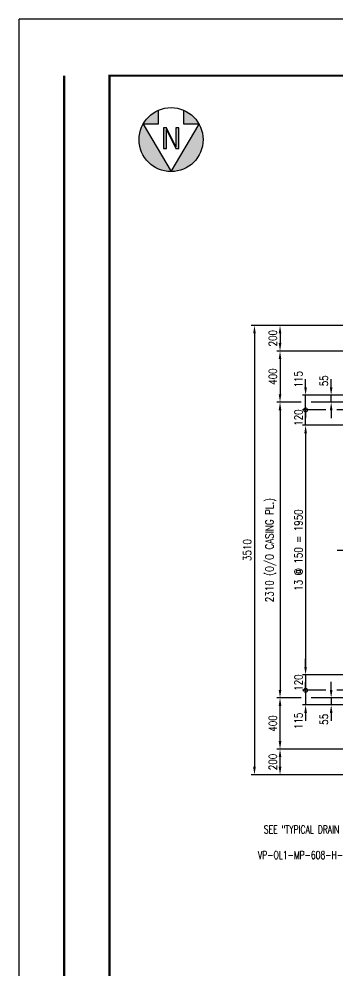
# Model space of a CAD drawing. Header units: millimetres. Extents: x 0 to 134087, y -49114 to 20834.
# Drawn here: x 61102 to 63597, y -22344 to -14908 of the extents above; entities that cross this region are included whole.
import ezdxf

# ---------------------------------------------------------------- set-up
doc = ezdxf.new("R2010")
doc.units = ezdxf.units.MM
doc.header["$LTSCALE"] = 35
doc.linetypes.add('JNK-CENTER', pattern=[34, 30, -1.5, 1, -1.5])
for name, color, linetype in [('CEN-R', 1, 'JNK-CENTER'), ('CON-Y', 2, 'Continuous'), ('Dim-W', 7, 'Continuous'), ('TXT-Y', 2, 'Continuous')]:
    doc.layers.add(name, color=color, linetype=linetype)
doc.styles.add('SIMPLEX', font='simplex.shx', dxfattribs={"width": 0.8})
doc.dimstyles.new('DIM25', dxfattribs={"dimscale": 25, "dimtxt": 2.5, "dimasz": 2.5, "dimexe": 1, "dimexo": 1, "dimgap": 1, "dimtad": 1, "dimdec": 1, "dimdsep": 46, "dimtxsty": 'SIMPLEX', "dimcen": 0, "dimclrt": 2, "dimazin": 2, "dimtfac": 1, "dimtdec": 1, "dimtix": 1, "dimtmove": 2, "dimatfit": 0, "dimfxl": 0.18, "dimtolj": 1, "dimtzin": 0, "dimarcsym": 0})

# ---------------------------------------------------------------- blocks, each defined once
blk = doc.blocks.new('TITLE')
at = {"color": 7}
for p in [(841, 594.85), (0, 0)]:
    blk.add_line(p, (0, 594.85), dxfattribs=at)
at = {"color": 7, "const_width": 0.707}
for points in [[(14.15, 577.17), (14.15, 17.68)], [(823.32, 577.17), (27.94, 577.17)], [(28.29, 17.68), (28.29, 577.52)]]:
    blk.add_lwpolyline(points, dxfattribs=at)
blk = doc.blocks.new('northmark')
at = {"layer": 'CON-Y'}
h = blk.add_hatch(color=256, dxfattribs=at)
edge = h.paths.add_edge_path()
edge.add_line((-8.77, -4.8), (0, 10))
edge.add_arc((0, 0), 10, 90, 208.6854)
h = blk.add_hatch(color=256, dxfattribs=at)
edge = h.paths.add_edge_path()
edge.add_line((0, 10), (8.77, -4.8))
edge.add_arc((0, 0), 10, 331.3146, 450)
h = blk.add_hatch(color=256, dxfattribs=at)
edge = h.paths.add_edge_path()
edge.add_arc((0, 0), 10, 208.6854, 246.4218)
edge.add_line((-4, -9.16), (-4, -4.8))
edge.add_line((-4, -4.8), (-8.77, -4.8))
edge = h.paths.add_edge_path()
edge.add_line((1.43, -3.67), (-1.44, 2.27))
edge.add_line((-1.44, 2.27), (-1.44, 2.73))
edge.add_line((-1.44, 2.73), (1.44, -3.18))
edge.add_line((1.44, -3.18), (1.44, -3.67))
blk.add_hatch(color=256, dxfattribs=at).paths.add_polyline_path([(1.43, -3.67), (2.4, -3.67), (2.4, 2.73), (1.44, 2.73), (1.44, -3.18), (-1.44, 2.73), (-2.4, 2.73), (-2.4, -3.67), (-1.44, -3.67), (-1.44, 2.27)])
h = blk.add_hatch(color=256, dxfattribs=at)
edge = h.paths.add_edge_path()
edge.add_line((8.77, -4.8), (4, -4.8))
edge.add_line((4, -4.8), (4, -9.16))
edge.add_arc((0, 0), 10, 293.5782, 331.3146)
edge = h.paths.add_edge_path()
edge.add_line((1.43, -3.67), (2.4, -3.67))
edge.add_line((2.4, -3.67), (2.4, 2.73))
edge.add_line((2.4, 2.73), (1.44, 2.73))
edge.add_line((1.44, 2.73), (1.44, -3.67))
blk.add_lwpolyline([(4, -9.16), (4, -4.8), (8.77, -4.8), (0, 10), (-8.77, -4.8), (-4, -4.8), (-4, -9.16)], dxfattribs=at)
blk.add_lwpolyline([(-1.44, 2.73), (-2.4, 2.73), (-2.4, -3.67), (-1.44, -3.67), (-1.44, 2.27), (1.43, -3.67), (2.4, -3.67), (2.4, 2.73), (1.44, 2.73), (1.44, -3.18)], close=True, dxfattribs=at)
blk.add_circle((0, 0), 10, dxfattribs=at)
blk = doc.blocks.new('*D1376')
at = {"layer": 'DEFPOINTS', "color": 0, "transparency": 16777216}
for p in [(63543.6, -17846), (64312.8, -17901), (65181.3, -17846)]:
    blk.add_point(p, dxfattribs=at)
at = {"layer": 'Dim-W', "color": 0, "lineweight": -2, "transparency": 16777216}
for p, q in [((63543.6, -17783.5), (63543.6, -17721)), ((65156.3, -17846), (63518.6, -17846)), ((64287.8, -17901), (63518.6, -17901)), ((63543.6, -17901), (63543.6, -17846)), ((63543.6, -17963.5), (63543.6, -18026))]:
    blk.add_line(p, q, dxfattribs=at)
at = {"layer": 'Dim-W', "color": 0, "transparency": 16777216}
for points in [[(63533.2, -17783.5), (63554, -17783.5), (63543.6, -17846)], [(63533.2, -17963.5), (63554, -17963.5), (63543.6, -17901)]]:
    blk.add_solid(points, dxfattribs=at)
at = {"layer": 'Dim-W', "color": 2, "transparency": 16777216, "insert": (63487.3, -17733.8), "char_height": 62.5, "attachment_point": 5, "rotation": 90, "style": 'SIMPLEX'}
blk.add_mtext('\\A1;55', dxfattribs=at)
blk = doc.blocks.new('*D1377')
at = {"layer": 'DEFPOINTS', "color": 0, "transparency": 16777216}
for p in [(64312.8, -20211), (63543.6, -20266), (65181.3, -20266)]:
    blk.add_point(p, dxfattribs=at)
at = {"layer": 'Dim-W', "color": 0, "lineweight": -2, "transparency": 16777216}
for p, q in [((63543.6, -20148.5), (63543.6, -20086)), ((64287.8, -20211), (63518.6, -20211)), ((63543.6, -20211), (63543.6, -20266)), ((65156.3, -20266), (63518.6, -20266)), ((63543.6, -20328.5), (63543.6, -20391))]:
    blk.add_line(p, q, dxfattribs=at)
at = {"layer": 'Dim-W', "color": 0, "transparency": 16777216}
for points in [[(63533.2, -20148.5), (63554, -20148.5), (63543.6, -20211)], [(63533.2, -20328.5), (63554, -20328.5), (63543.6, -20266)]]:
    blk.add_solid(points, dxfattribs=at)
at = {"layer": 'Dim-W', "color": 2, "transparency": 16777216, "insert": (63487.3, -20378.2), "char_height": 62.5, "attachment_point": 5, "rotation": 90, "style": 'SIMPLEX'}
blk.add_mtext('\\A1;55', dxfattribs=at)
blk = doc.blocks.new('*D1378')
at = {"layer": 'DEFPOINTS', "color": 0, "transparency": 16777216}
for p in [(64855.5, -17301), (62943.6, -20811), (64855.5, -20811)]:
    blk.add_point(p, dxfattribs=at)
at = {"layer": 'Dim-W', "color": 0, "lineweight": -2, "transparency": 16777216}
for p, q in [((64830.5, -17301), (62918.6, -17301)), ((62943.6, -17363.5), (62943.6, -20748.5)), ((64830.5, -20811), (62918.6, -20811))]:
    blk.add_line(p, q, dxfattribs=at)
at = {"layer": 'Dim-W', "color": 0, "transparency": 16777216}
for points in [[(62933.2, -17363.5), (62954, -17363.5), (62943.6, -17301)], [(62933.2, -20748.5), (62954, -20748.5), (62943.6, -20811)]]:
    blk.add_solid(points, dxfattribs=at)
at = {"layer": 'Dim-W', "color": 2, "transparency": 16777216, "insert": (62887.3, -19056), "char_height": 62.5, "attachment_point": 5, "rotation": 90, "style": 'SIMPLEX'}
blk.add_mtext('\\A1;3510', dxfattribs=at)
blk = doc.blocks.new('*D1379')
at = {"layer": 'DEFPOINTS', "color": 0, "transparency": 16777216}
for p in [(63143.6, -20611), (64312.8, -20611), (64855.5, -20811)]:
    blk.add_point(p, dxfattribs=at)
at = {"layer": 'Dim-W', "color": 0, "lineweight": -2, "transparency": 16777216}
for p, q in [((64287.8, -20611), (63118.6, -20611)), ((63143.6, -20748.5), (63143.6, -20673.5)), ((64830.5, -20811), (63118.6, -20811))]:
    blk.add_line(p, q, dxfattribs=at)
at = {"layer": 'Dim-W', "color": 0, "transparency": 16777216}
for points in [[(63133.2, -20673.5), (63154, -20673.5), (63143.6, -20611)], [(63133.2, -20748.5), (63154, -20748.5), (63143.6, -20811)]]:
    blk.add_solid(points, dxfattribs=at)
at = {"layer": 'Dim-W', "color": 2, "transparency": 16777216, "insert": (63087.3, -20711), "char_height": 62.5, "attachment_point": 5, "rotation": 90, "style": 'SIMPLEX'}
blk.add_mtext('\\A1;200', dxfattribs=at)
blk = doc.blocks.new('*D1380')
at = {"layer": 'DEFPOINTS', "color": 0, "transparency": 16777216}
for p in [(63143.6, -17901), (63143.6, -20211), (63143.6, -20211)]:
    blk.add_point(p, dxfattribs=at)
at = {"layer": 'Dim-W', "color": 0, "lineweight": -2, "transparency": 16777216}
blk.add_line((63143.6, -17963.5), (63143.6, -20148.5), dxfattribs=at)
at = {"layer": 'Dim-W', "color": 0, "transparency": 16777216}
for points in [[(63133.2, -17963.5), (63154, -17963.5), (63143.6, -17901)], [(63133.2, -20148.5), (63154, -20148.5), (63143.6, -20211)]]:
    blk.add_solid(points, dxfattribs=at)
at = {"layer": 'Dim-W', "color": 2, "transparency": 16777216, "insert": (63071, -19056), "char_height": 62.5, "attachment_point": 5, "rotation": 90, "style": 'SIMPLEX'}
blk.add_mtext('\\A1;2310 (O/O CASING PL.)', dxfattribs=at)
blk = doc.blocks.new('*D1381')
at = {"layer": 'DEFPOINTS', "color": 0, "transparency": 16777216}
for p in [(65181.3, -18081), (63343.6, -20031), (65181.3, -20031)]:
    blk.add_point(p, dxfattribs=at)
at = {"layer": 'Dim-W', "color": 0, "lineweight": -2, "transparency": 16777216}
for p, q in [((65156.3, -18081), (63318.6, -18081)), ((63343.6, -18143.5), (63343.6, -19968.5)), ((65156.3, -20031), (63318.6, -20031))]:
    blk.add_line(p, q, dxfattribs=at)
at = {"layer": 'Dim-W', "color": 0, "transparency": 16777216}
for points in [[(63333.2, -18143.5), (63354, -18143.5), (63343.6, -18081)], [(63333.2, -19968.5), (63354, -19968.5), (63343.6, -20031)]]:
    blk.add_solid(points, dxfattribs=at)
at = {"layer": 'Dim-W', "color": 2, "transparency": 16777216, "insert": (63287.3, -19056), "char_height": 62.5, "attachment_point": 5, "rotation": 90, "style": 'SIMPLEX'}
blk.add_mtext('\\A1;13 @ 150 = 1950', dxfattribs=at)
blk = doc.blocks.new('*D1382')
at = {"layer": 'DEFPOINTS', "color": 0, "transparency": 16777216}
for p in [(63343.6, -20151), (63343.6, -20266), (63543.6, -20266)]:
    blk.add_point(p, dxfattribs=at)
at = {"layer": 'Dim-W', "color": 0, "lineweight": -2, "transparency": 16777216}
for p, q in [((63343.6, -20151), (63343.6, -20088.5)), ((63343.6, -20151), (63343.6, -20266)), ((63518.6, -20266), (63318.6, -20266)), ((63343.6, -20328.5), (63343.6, -20391))]:
    blk.add_line(p, q, dxfattribs=at)
at = {"layer": 'Dim-W', "color": 0, "transparency": 16777216}
blk.add_solid([(63333.2, -20328.5), (63354, -20328.5), (63343.6, -20266)], dxfattribs=at)
at = {"layer": 'Dim-W', "color": 2, "transparency": 16777216, "insert": (63287.3, -20390.2), "char_height": 62.5, "attachment_point": 5, "rotation": 90, "style": 'SIMPLEX'}
blk.add_mtext('\\A1;115', dxfattribs=at)
blk = doc.blocks.new('_None')
blk = doc.blocks.new('*D1383')
at = {"layer": 'DEFPOINTS', "color": 0, "transparency": 16777216}
for p in [(64855.5, -17301), (63143.6, -17501), (64312.8, -17501)]:
    blk.add_point(p, dxfattribs=at)
at = {"layer": 'Dim-W', "color": 0, "lineweight": -2, "transparency": 16777216}
for p, q in [((64830.5, -17301), (63118.6, -17301)), ((63143.6, -17363.5), (63143.6, -17438.5)), ((64287.8, -17501), (63118.6, -17501))]:
    blk.add_line(p, q, dxfattribs=at)
at = {"layer": 'Dim-W', "color": 0, "transparency": 16777216}
for points in [[(63133.2, -17363.5), (63154, -17363.5), (63143.6, -17301)], [(63133.2, -17438.5), (63154, -17438.5), (63143.6, -17501)]]:
    blk.add_solid(points, dxfattribs=at)
at = {"layer": 'Dim-W', "color": 2, "transparency": 16777216, "insert": (63087.3, -17401), "char_height": 62.5, "attachment_point": 5, "rotation": 90, "style": 'SIMPLEX'}
blk.add_mtext('\\A1;200', dxfattribs=at)
blk = doc.blocks.new('*D1440')
at = {"layer": 'DEFPOINTS', "color": 0, "transparency": 16777216}
for p in [(63143.6, -17501), (63143.6, -17901), (63543.6, -17901)]:
    blk.add_point(p, dxfattribs=at)
at = {"layer": 'Dim-W', "color": 0, "lineweight": -2, "transparency": 16777216}
for p, q in [((63143.6, -17563.5), (63143.6, -17838.5)), ((63309.9, -17901), (63118.6, -17901)), ((63518.6, -17901), (63386, -17901))]:
    blk.add_line(p, q, dxfattribs=at)
at = {"layer": 'Dim-W', "color": 0, "transparency": 16777216}
for points in [[(63133.2, -17563.5), (63154, -17563.5), (63143.6, -17501)], [(63133.2, -17838.5), (63154, -17838.5), (63143.6, -17901)]]:
    blk.add_solid(points, dxfattribs=at)
at = {"layer": 'Dim-W', "color": 2, "transparency": 16777216, "insert": (63087.3, -17701), "char_height": 62.5, "attachment_point": 5, "rotation": 90, "style": 'SIMPLEX'}
blk.add_mtext('\\A1;400', dxfattribs=at)
blk = doc.blocks.new('_DotSmall')
at = {"color": 0, "linetype": 'ByBlock', "const_width": 0.5}
blk.add_lwpolyline([(-0.0625, 0, 1), (0.0625, 0, 1)], format="xyb", close=True, dxfattribs=at)
blk = doc.blocks.new('*D1441')
at = {"layer": 'DEFPOINTS', "color": 0, "transparency": 16777216}
for p in [(63343.6, -17961), (65181.3, -17961), (63343.6, -18081)]:
    blk.add_point(p, dxfattribs=at)
at = {"layer": 'Dim-W', "color": 0, "lineweight": -2, "transparency": 16777216}
for p, q in [((63343.6, -17961), (63343.6, -17898.5)), ((63500.7, -17961), (63318.6, -17961)), ((63343.6, -18081), (63343.6, -17961)), ((65156.3, -17961), (63589.2, -17961)), ((63343.6, -18143.5), (63343.6, -18206))]:
    blk.add_line(p, q, dxfattribs=at)
at = {"layer": 'Dim-W', "color": 0, "transparency": 16777216}
blk.add_solid([(63333.2, -18143.5), (63354, -18143.5), (63343.6, -18081)], dxfattribs=at)
at = {"layer": 'Dim-W', "color": 0, "lineweight": -2, "transparency": 16777216, "xscale": 62.5, "yscale": 62.5, "zscale": 62.5, "rotation": 270}
blk.add_blockref('_DotSmall', (63343.6, -17961), dxfattribs=at)
at = {"layer": 'Dim-W', "color": 2, "transparency": 16777216, "insert": (63287.3, -18021), "char_height": 62.5, "attachment_point": 5, "rotation": 90, "style": 'SIMPLEX'}
blk.add_mtext('\\A1;120', dxfattribs=at)
blk = doc.blocks.new('*D1384')
at = {"layer": 'DEFPOINTS', "color": 0, "transparency": 16777216}
for p in [(63343.6, -17846), (63543.6, -17846), (63343.6, -17961)]:
    blk.add_point(p, dxfattribs=at)
at = {"layer": 'Dim-W', "color": 0, "lineweight": -2, "transparency": 16777216}
for p, q in [((63343.6, -17783.5), (63343.6, -17721)), ((63518.6, -17846), (63318.6, -17846)), ((63343.6, -17961), (63343.6, -17846)), ((63343.6, -17961), (63343.6, -18023.5))]:
    blk.add_line(p, q, dxfattribs=at)
at = {"layer": 'Dim-W', "color": 0, "transparency": 16777216}
blk.add_solid([(63333.2, -17783.5), (63354, -17783.5), (63343.6, -17846)], dxfattribs=at)
at = {"layer": 'Dim-W', "color": 2, "transparency": 16777216, "insert": (63287.3, -17721.8), "char_height": 62.5, "attachment_point": 5, "rotation": 90, "style": 'SIMPLEX'}
blk.add_mtext('\\A1;115', dxfattribs=at)
blk = doc.blocks.new('*D1444')
at = {"layer": 'DEFPOINTS', "color": 0, "transparency": 16777216}
for p in [(63143.6, -20211), (63543.6, -20211), (63143.6, -20611)]:
    blk.add_point(p, dxfattribs=at)
at = {"layer": 'Dim-W', "color": 0, "lineweight": -2, "transparency": 16777216}
for p, q in [((63309.9, -20211), (63118.6, -20211)), ((63518.6, -20211), (63386, -20211)), ((63143.6, -20548.5), (63143.6, -20273.5))]:
    blk.add_line(p, q, dxfattribs=at)
at = {"layer": 'Dim-W', "color": 0, "transparency": 16777216}
for points in [[(63133.2, -20273.5), (63154, -20273.5), (63143.6, -20211)], [(63133.2, -20548.5), (63154, -20548.5), (63143.6, -20611)]]:
    blk.add_solid(points, dxfattribs=at)
at = {"layer": 'Dim-W', "color": 2, "transparency": 16777216, "insert": (63087.3, -20411), "char_height": 62.5, "attachment_point": 5, "rotation": 90, "style": 'SIMPLEX'}
blk.add_mtext('\\A1;400', dxfattribs=at)
blk = doc.blocks.new('*D1445')
at = {"layer": 'DEFPOINTS', "color": 0, "transparency": 16777216}
for p in [(63343.6, -20031), (63343.6, -20151), (65181.3, -20151)]:
    blk.add_point(p, dxfattribs=at)
at = {"layer": 'Dim-W', "color": 0, "lineweight": -2, "transparency": 16777216}
for p, q in [((63343.6, -19968.5), (63343.6, -19906)), ((63343.6, -20031), (63343.6, -20151)), ((63500.7, -20151), (63318.6, -20151)), ((63343.6, -20151), (63343.6, -20213.5)), ((65156.3, -20151), (63589.2, -20151))]:
    blk.add_line(p, q, dxfattribs=at)
at = {"layer": 'Dim-W', "color": 0, "transparency": 16777216}
blk.add_solid([(63333.2, -19968.5), (63354, -19968.5), (63343.6, -20031)], dxfattribs=at)
at = {"layer": 'Dim-W', "color": 0, "lineweight": -2, "transparency": 16777216, "xscale": 62.5, "yscale": 62.5, "zscale": 62.5, "rotation": 90}
blk.add_blockref('_DotSmall', (63343.6, -20151), dxfattribs=at)
at = {"layer": 'Dim-W', "color": 2, "transparency": 16777216, "insert": (63287.3, -20091), "char_height": 62.5, "attachment_point": 5, "rotation": 90, "style": 'SIMPLEX'}
blk.add_mtext('\\A1;120', dxfattribs=at)

msp = doc.modelspace()

# ---------------------------------------------------------------- linework, layer by layer
at = {"layer": 'CEN-R'}
msp.add_line((63589.523, -19056.0151), (67072.7574, -19056.0151), dxfattribs=at)

# ---------------------------------------------------------------- block references
at = {"linetype": 'ByBlock', "xscale": 24.99999999749996, "yscale": 24.99999999749996, "zscale": 24.99999999749996}
msp.add_blockref('TITLE', (61101.6569, -29779.1804), dxfattribs=at)
at = {"layer": 'Dim-W', "xscale": 25, "yscale": 25, "zscale": 25, "rotation": 179.9999999999999}
msp.add_blockref('northmark', (62291.2911, -15849.9121), dxfattribs=at)
msp.add_blockref('northmark', (62291.2911, -15849.9121), dxfattribs=at)

# ---------------------------------------------------------------- texts
at = {"layer": 'TXT-Y', "style": 'SIMPLEX', "width": 0.7}
for s, p in [('SEE "TYPICAL DRAIN HOLE DETAIL"', (63016.7223, -21269.5652)), ('VP-OL1-MP-608-H-6001/2A-1172', (62970.6788, -21469.2924))]:
    msp.add_text(s, height=62.5, dxfattribs=at).set_placement(p)

# ---------------------------------------------------------------- dimensions: what is measured, and where the dimension line sits
at = {"layer": 'Dim-W'}
for base, p1, p2, angle, picture, middle in [((62943.5884, -20811.0151), (64855.4628, -17301.0151), (64855.4628, -20811.0151), 90, '*D1378', (62887.3384, -19056.0151)), ((63143.5884, -17501.0151), (64855.4628, -17301.0151), (64312.7574, -17501.0151), 90, '*D1383', (63087.3384, -17401.0151)), ((63143.5884, -17901.0151), (63143.5884, -17501.0151), (63543.5884, -17901.0151), 90, '*D1440', (63087.3384, -17701.0151)), ((63143.5884, -20211.0151), (63143.5884, -20611.0151), (63543.5884, -20211.0151), 270, '*D1444', (63087.3384, -20411.0151)), ((63143.5884, -20611.0151), (64855.4628, -20811.0151), (64312.7574, -20611.0151), 270, '*D1379', (63087.3384, -20711.0151))]:
    dim = msp.add_linear_dim(base=base, p1=p1, p2=p2, angle=angle, dimstyle='DIM25', dxfattribs=at)
    dim.commit()
    dim.dimension.update_dxf_attribs({"geometry": picture, "text_midpoint": middle})
for base, p1, p2, angle, picture, middle in [((63343.5884, -17846.0151), (63343.5884, -17961.0151), (63543.5884, -17846.0151), 270, '*D1384', (63287.3384, -17721.8232)), ((63343.5884, -20266.0151), (63343.5884, -20151.0151), (63543.5884, -20266.0151), 90, '*D1382', (63287.3384, -20390.2069))]:
    dim = msp.add_linear_dim(base=base, p1=p1, p2=p2, angle=angle, dimstyle='DIM25', override={"dimblk1": 'None', "dimsah": 1}, dxfattribs=at)
    dim.commit()
    dim.dimension.update_dxf_attribs({"geometry": picture, "text_midpoint": middle, "dimtype": 160})
for base, p1, p2, angle, picture, middle in [((63543.5884, -17846.0151), (64312.7574, -17901.0151), (65181.2574, -17846.0151), 90, '*D1376', (63487.3384, -17733.8054)), ((63543.5884, -20266.0151), (64312.7574, -20211.0151), (65181.2574, -20266.0151), 270, '*D1377', (63487.3384, -20378.2247))]:
    dim = msp.add_linear_dim(base=base, p1=p1, p2=p2, angle=angle, dimstyle='DIM25', dxfattribs=at)
    dim.commit()
    dim.dimension.update_dxf_attribs({"geometry": picture, "text_midpoint": middle, "dimtype": 160})
for base, p1, p2, text, picture, middle in [((63143.5884, -20211.0151), (63143.5884, -17901.0151), (63143.5884, -20211.0151), '<> (O/O CASING PL.)', '*D1380', (63070.9694, -19056.0151)), ((63343.5884, -20031.0151), (65181.2574, -18081.0151), (65181.2574, -20031.0151), '13 @ 150 = <>', '*D1381', (63287.3384, -19056.0151))]:
    dim = msp.add_linear_dim(base=base, p1=p1, p2=p2, angle=90, text=text, dimstyle='DIM25', dxfattribs=at)
    dim.commit()
    dim.dimension.update_dxf_attribs({"geometry": picture, "text_midpoint": middle})
for base, p1, p2, angle, picture, middle in [((63343.5884, -17961.0151), (63343.5884, -18081.0151), (65181.2574, -17961.0151), 270, '*D1441', (63287.3384, -18021.0151)), ((63343.5884, -20151.0151), (63343.5884, -20031.0151), (65181.2574, -20151.0151), 90, '*D1445', (63287.3384, -20091.0151))]:
    dim = msp.add_linear_dim(base=base, p1=p1, p2=p2, angle=angle, dimstyle='DIM25', override={"dimblk2": 'DotSmall', "dimsah": 1}, dxfattribs=at)
    dim.commit()
    dim.dimension.update_dxf_attribs({"geometry": picture, "text_midpoint": middle})

doc.saveas('drawing.dxf')
